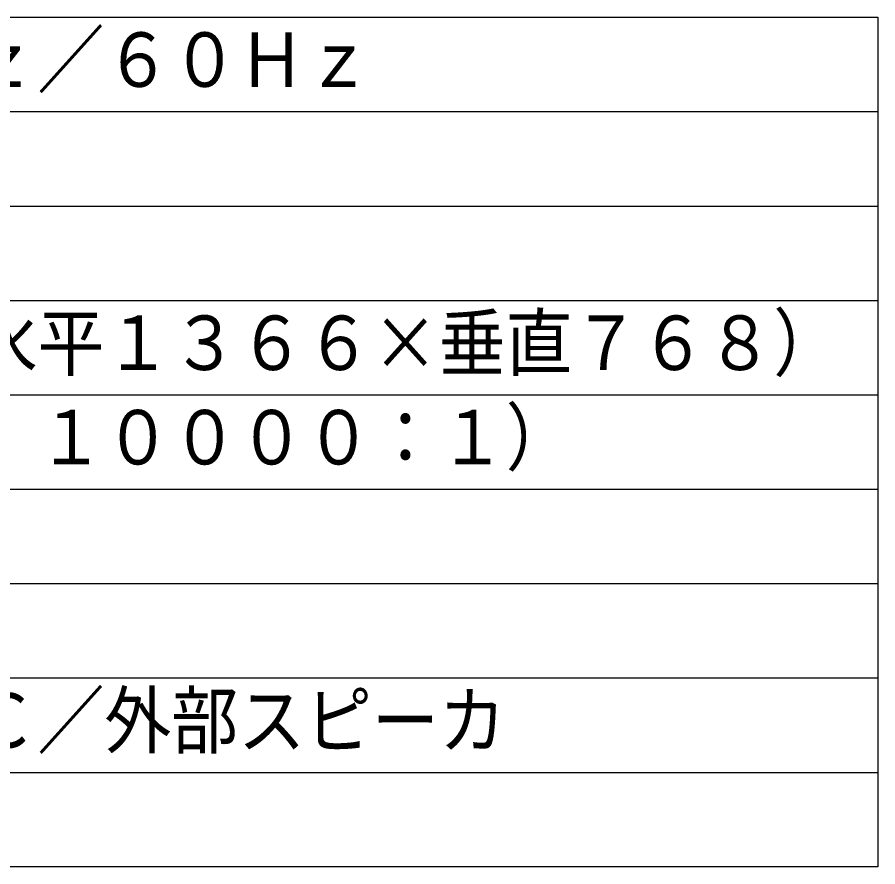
# Model space of a CAD drawing. Units: millimetres, scale not verified. Extents: x -63 to 63, y -57 to 57.
# Drawn here: x 16.91 to 62.5, y -56.5 to -11.5 of the extents above; entities that cross this region are included whole.
import ezdxf
from ezdxf.enums import TextEntityAlignment as Align

# ---------------------------------------------------------------- set-up
doc = ezdxf.new("R2010")
doc.units = ezdxf.units.MM
doc.header["$LTSCALE"] = 0.190236
doc.layers.add('0-0_MOJI1', color=2, linetype='Continuous')
doc.layers.add('0-1_WAKU', color=1, linetype='Continuous')
doc.styles.add('ＭＳ ゴシック', font='')
doc.styles.get('ＭＳ ゴシック').set_extended_font_data('MS Gothic')

# ---------------------------------------------------------------- blocks, each defined once
blk = doc.blocks.new('A$C2E0070AA')
at = {"layer": '0-0_MOJI1', "style": 'ＭＳ ゴシック', "width": 0.9}
blk.add_text('４０００：１（ＭＡＸ\u3000１００００：１）', height=2.887, dxfattribs=at).set_placement((41.5001, -4.5551), align=Align.BOTTOM_LEFT)

msp = doc.modelspace()

# ---------------------------------------------------------------- linework, layer by layer
at = {"layer": '0-1_WAKU', "color": 4}
for p, q in [((-62.5001, -11.5), (62.5001, -11.5)), ((62.5001, -11.5), (62.5001, -56.5001)), ((62.5001, -56.5001), (-62.5001, -56.5001))]:
    msp.add_line(p, q, dxfattribs=at)
at = {"layer": '0-1_WAKU'}
for p, q in [((-62.5001, -16.5), (62.5001, -16.5)), ((-62.5001, -21.5), (62.5001, -21.5)), ((-62.5001, -26.5), (62.5001, -26.5)), ((-62.5001, -31.5001), (62.5001, -31.5001)), ((-62.5001, -36.5001), (62.5001, -36.5001)), ((-62.5001, -41.5001), (62.5001, -41.5001)), ((-62.5001, -46.5001), (62.5001, -46.5001)), ((-62.5001, -51.5001), (62.5001, -51.5001))]:
    msp.add_line(p, q, dxfattribs=at)

# ---------------------------------------------------------------- block references
at = {"layer": '0-0_MOJI1'}
msp.add_blockref('A$C2E0070AA', (-62.5001, -31.5001), dxfattribs=at)

# ---------------------------------------------------------------- texts
at = {"layer": '0-0_MOJI1', "style": 'ＭＳ ゴシック', "width": 0.9}
for s, p in [('ＡＣ１００Ｖ\u3000５０Ｈｚ／６０Ｈｚ', (-21, -16.0551)), ('１０４９０８８画素（水平１３６６×垂直７６８）', (-21, -31.0552)), ('ビデオ／Ｓビデオ／ＰＣ／外部スピーカ', (-21, -51.0552))]:
    msp.add_text(s, height=2.887, dxfattribs=at).set_placement(p, align=Align.BOTTOM_LEFT)

doc.saveas('drawing.dxf')
